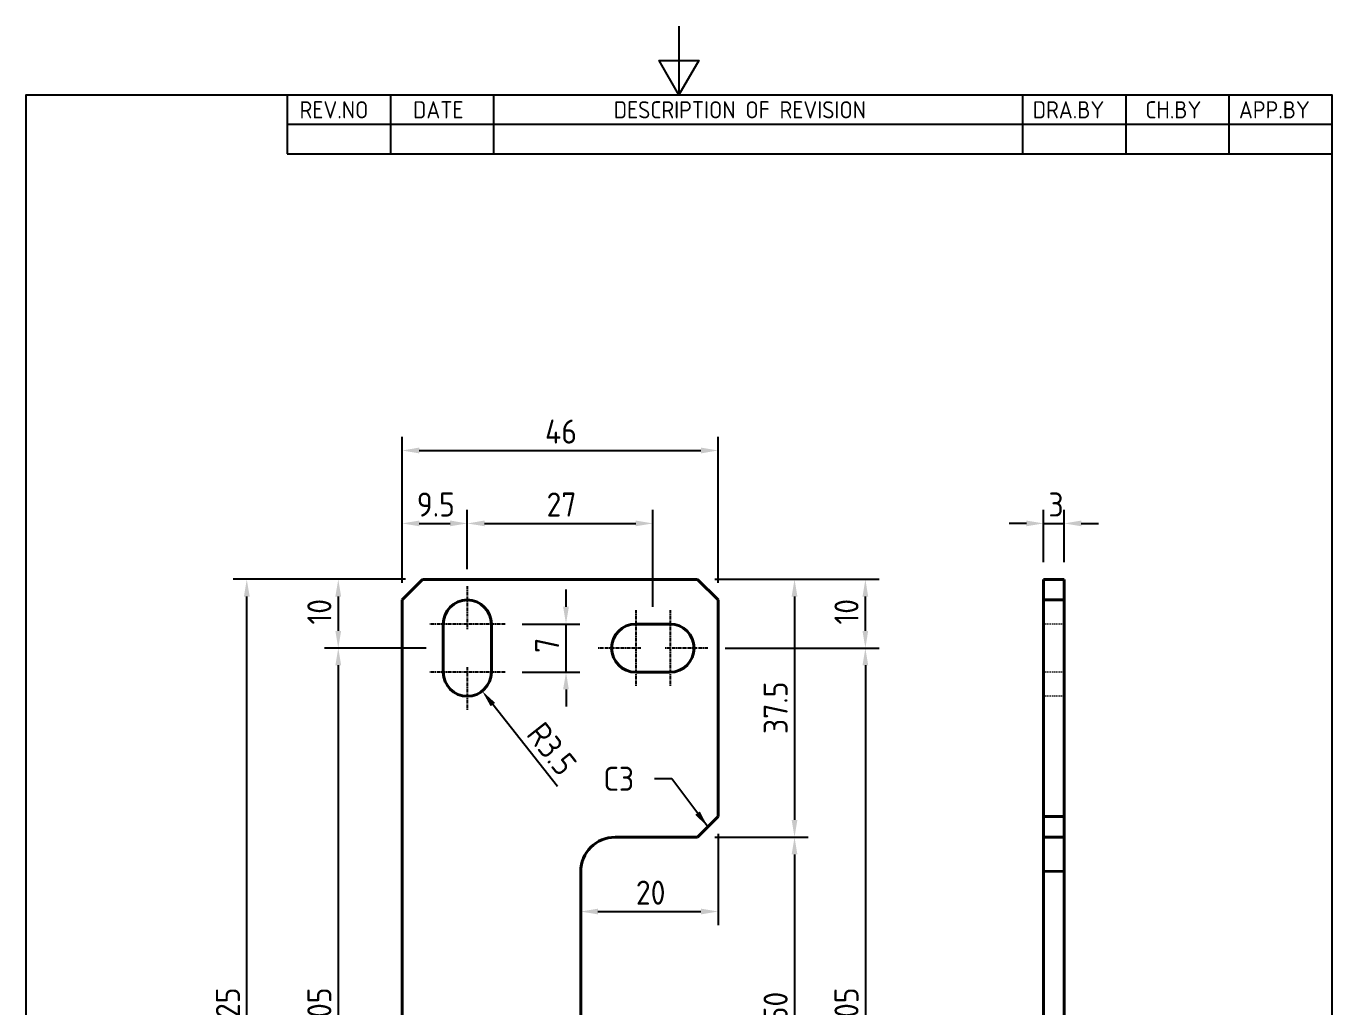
# Model space of a CAD drawing. Header units: millimetres. Extents: x 0 to 210, y 0 to 297.
# Drawn here: x 10 to 200, y 154.4 to 297 of the extents above; entities that cross this region are included whole.
import ezdxf

# ---------------------------------------------------------------- set-up
doc = ezdxf.new("R2010")
doc.units = ezdxf.units.MM
doc.linetypes.add('CHAIN', pattern=[0.7087, 0.4724, -0.0591, 0.1181, -0.0591])
doc.linetypes.add('DASHED', pattern=[0.2067, 0.1654, -0.0413])
doc.layers.get('0').update_dxf_attribs({"color": 3, "lineweight": 25, "true_color": 0x00ff00})
for name, color, linetype, lineweight, true_color in [('가려진 것(ISO)', 2, 'DASHED', 18, 0xffff00), ('가시적인 것(ISO)', 3, 'Continuous', 40, 0x00ff00), ('가시적인 좁은 것(ISO)', 3, 'Continuous', 35, 0x00ff00), ('기호(ISO)', 5, 'Continuous', 25, 0x0000ff), ('중심 표식(ISO)', 1, 'Continuous', 25, 0xff0000), ('치수(ISO)', 2, 'Continuous', 25, 0xffff00)]:
    doc.layers.add(name, color=color, linetype=linetype, lineweight=lineweight, true_color=true_color)
doc.layers.add('경계(ISO)', color=7, linetype='Continuous', lineweight=25)
doc.styles.add('ISO ProportionalPSTEK', font='isocp.shx')
doc.styles.add('치수 텍스트_PSTEK_POSCO', font='isocp.shx')
doc.dimstyles.new('치수_PSTEK_POSCO', dxfattribs={"dimtxt": 3.5, "dimasz": 2.5, "dimexe": 2, "dimexo": 2.5, "dimgap": 1, "dimtad": 1, "dimrnd": 1e-08, "dimdsep": 46, "dimtxsty": '치수 텍스트_PSTEK_POSCO', "dimcen": 0.09, "dimdle": 10, "dimclrd": 7, "dimclre": 7, "dimclrt": 2, "dimadec": 1, "dimazin": 2, "dimtfac": 1, "dimtmove": 0, "dimatfit": 3, "dimfxl": 1, "dimtolj": 1, "dimlwd": -1, "dimlwe": -1, "dimarcsym": 0})
doc.dimstyles.new('치수_PSTEK_POSCO$7', dxfattribs={"dimtxt": 3.5, "dimasz": 2.5, "dimexe": 2, "dimexo": 2.5, "dimgap": 1, "dimtad": 1, "dimrnd": 1e-08, "dimdsep": 46, "dimtxsty": '치수 텍스트_PSTEK_POSCO', "dimcen": 0.09, "dimdle": 10, "dimclrd": 7, "dimclre": 7, "dimclrt": 2, "dimadec": 1, "dimazin": 2, "dimtfac": 1, "dimtmove": 0, "dimatfit": 3, "dimfxl": 1, "dimtolj": 1, "dimlwd": -1, "dimlwe": -1, "dimarcsym": 0})

# ---------------------------------------------------------------- blocks, each defined once
blk = doc.blocks.new('경계 Default Border')
at = {"layer": '경계(ISO)', "flags": 128}
for points in [[(105, 297), (105, 287), (102.11, 292), (107.89, 292), (105, 287)], [(10, 10), (10, 287), (200, 287), (200, 10), (10, 10)]]:
    blk.add_lwpolyline(points, dxfattribs=at)
blk = doc.blocks.new('리비전 내역')
at = {"layer": '기호(ISO)'}
for p, q in [((48, 287), (200, 287)), ((48, 287), (48, 282.72)), ((63, 287), (63, 282.72)), ((78, 287), (78, 282.72)), ((155, 287), (155, 282.72)), ((170, 287), (170, 282.72)), ((185, 287), (185, 282.72)), ((200, 287), (200, 282.72)), ((48, 282.72), (200, 282.72)), ((48, 282.72), (48, 278.44)), ((63, 282.72), (63, 278.44)), ((78, 282.72), (78, 278.44)), ((155, 282.72), (155, 278.44)), ((170, 282.72), (170, 278.44)), ((185, 282.72), (185, 278.44)), ((200, 282.72), (200, 278.44)), ((48, 278.44), (200, 278.44))]:
    blk.add_line(p, q, dxfattribs=at)
at = {"layer": '기호(ISO)', "color": 2, "true_color": 0xffff00, "char_height": 2.5, "attachment_point": 7, "style": 'ISO ProportionalPSTEK'}
for s, insert in [('REV.NO', (49.79, 283.58)), ('DATE', (66.31, 283.58)), ('DESCRIPTION OF REVISION', (95.51, 283.58)), ('DRA.BY', (156.48, 283.58)), ('CH.BY', (172.86, 283.58)), ('APP.BY', (186.48, 283.58))]:
    blk.add_mtext(s, dxfattribs=dict(at, insert=insert))
blk = doc.blocks.new('*D22')
at = {"layer": 'Defpoints', "color": 0, "transparency": 16777216}
for p in [(67.7, 216.54), (55.42, 206.54), (70.7, 206.54)]:
    blk.add_point(p, dxfattribs=at)
at = {"layer": '치수(ISO)', "color": 7, "transparency": 16777216}
for p, q in [((65.2, 216.54), (53.42, 216.54)), ((55.42, 214.04), (55.42, 209.04)), ((68.2, 206.54), (53.42, 206.54))]:
    blk.add_line(p, q, dxfattribs=at)
for points in [[(55, 214.04), (55.84, 214.04), (55.42, 216.54)], [(55, 209.04), (55.84, 209.04), (55.42, 206.54)]]:
    blk.add_solid(points, dxfattribs=at)
at = {"layer": '치수(ISO)', "color": 2, "transparency": 16777216, "insert": (52.67, 209.96), "char_height": 3.5, "attachment_point": 4, "rotation": 90, "style": '치수 텍스트_PSTEK_POSCO'}
blk.add_mtext('\\A1;10', dxfattribs=at)
blk = doc.blocks.new('*D23')
at = {"layer": 'Defpoints', "color": 0, "transparency": 16777216}
for p in [(70.7, 206.54), (55.42, 101.54), (70.7, 101.54)]:
    blk.add_point(p, dxfattribs=at)
at = {"layer": '치수(ISO)', "color": 7, "transparency": 16777216}
for p, q in [((68.2, 206.54), (53.42, 206.54)), ((55.42, 204.04), (55.42, 104.04)), ((68.2, 101.54), (53.42, 101.54))]:
    blk.add_line(p, q, dxfattribs=at)
for points in [[(55, 204.04), (55.84, 204.04), (55.42, 206.54)], [(55, 104.04), (55.84, 104.04), (55.42, 101.54)]]:
    blk.add_solid(points, dxfattribs=at)
at = {"layer": '치수(ISO)', "color": 2, "transparency": 16777216, "insert": (52.67, 151.16), "char_height": 3.5, "attachment_point": 4, "rotation": 90, "style": '치수 텍스트_PSTEK_POSCO'}
blk.add_mtext('\\A1;105', dxfattribs=at)
blk = doc.blocks.new('*D24')
at = {"layer": 'Defpoints', "color": 0, "transparency": 16777216}
for p in [(42.11, 216.54), (67.7, 216.54), (67.7, 91.54)]:
    blk.add_point(p, dxfattribs=at)
at = {"layer": '치수(ISO)', "color": 7, "transparency": 16777216}
for p, q in [((65.2, 216.54), (40.11, 216.54)), ((42.11, 94.04), (42.11, 214.04)), ((65.2, 91.54), (40.11, 91.54))]:
    blk.add_line(p, q, dxfattribs=at)
for points in [[(41.69, 214.04), (42.53, 214.04), (42.11, 216.54)], [(41.69, 94.04), (42.53, 94.04), (42.11, 91.54)]]:
    blk.add_solid(points, dxfattribs=at)
at = {"layer": '치수(ISO)', "color": 2, "transparency": 16777216, "insert": (39.36, 151.16), "char_height": 3.5, "attachment_point": 4, "rotation": 90, "style": '치수 텍스트_PSTEK_POSCO'}
blk.add_mtext('\\A1;125', dxfattribs=at)
blk = doc.blocks.new('*D25')
at = {"layer": 'Defpoints', "color": 0, "transparency": 16777216}
for p in [(74.2, 224.67), (74.2, 215.54), (64.7, 213.54)]:
    blk.add_point(p, dxfattribs=at)
at = {"layer": '치수(ISO)', "color": 7, "transparency": 16777216}
for p, q in [((64.7, 216.04), (64.7, 226.67)), ((74.2, 218.04), (74.2, 226.67)), ((67.2, 224.67), (71.7, 224.67))]:
    blk.add_line(p, q, dxfattribs=at)
for points in [[(67.2, 225.09), (67.2, 224.26), (64.7, 224.67)], [(71.7, 225.09), (71.7, 224.26), (74.2, 224.67)]]:
    blk.add_solid(points, dxfattribs=at)
at = {"layer": '치수(ISO)', "color": 2, "transparency": 16777216, "insert": (66.85, 227.42), "char_height": 3.5, "attachment_point": 4, "style": '치수 텍스트_PSTEK_POSCO'}
blk.add_mtext('\\A1;9.5', dxfattribs=at)
blk = doc.blocks.new('*D26')
at = {"layer": 'Defpoints', "color": 0, "transparency": 16777216}
for p in [(101.2, 224.67), (74.2, 215.54), (101.2, 210.04)]:
    blk.add_point(p, dxfattribs=at)
at = {"layer": '치수(ISO)', "color": 7, "transparency": 16777216}
for p, q in [((74.2, 218.04), (74.2, 226.67)), ((101.2, 212.54), (101.2, 226.67)), ((76.7, 224.67), (98.7, 224.67))]:
    blk.add_line(p, q, dxfattribs=at)
for points in [[(76.7, 225.09), (76.7, 224.26), (74.2, 224.67)], [(98.7, 225.09), (98.7, 224.26), (101.2, 224.67)]]:
    blk.add_solid(points, dxfattribs=at)
at = {"layer": '치수(ISO)', "color": 2, "transparency": 16777216, "insert": (85.73, 227.42), "char_height": 3.5, "attachment_point": 4, "style": '치수 텍스트_PSTEK_POSCO'}
blk.add_mtext('\\A1;27', dxfattribs=at)
blk = doc.blocks.new('*D27')
at = {"layer": 'Defpoints', "color": 0, "transparency": 16777216}
for p in [(110.7, 235.28), (64.7, 213.54), (110.7, 213.54)]:
    blk.add_point(p, dxfattribs=at)
at = {"layer": '치수(ISO)', "color": 7, "transparency": 16777216}
for p, q in [((64.7, 216.04), (64.7, 237.28)), ((110.7, 216.04), (110.7, 237.28)), ((67.2, 235.28), (108.2, 235.28))]:
    blk.add_line(p, q, dxfattribs=at)
for points in [[(67.2, 235.7), (67.2, 234.86), (64.7, 235.28)], [(108.2, 235.7), (108.2, 234.86), (110.7, 235.28)]]:
    blk.add_solid(points, dxfattribs=at)
at = {"layer": '치수(ISO)', "color": 2, "transparency": 16777216, "insert": (85.51, 238.03), "char_height": 3.5, "attachment_point": 4, "style": '치수 텍스트_PSTEK_POSCO'}
blk.add_mtext('\\A1;46', dxfattribs=at)
blk = doc.blocks.new('*D28')
at = {"layer": 'Defpoints', "color": 0, "transparency": 16777216}
for p in [(107.7, 216.54), (132.12, 216.54), (109.2, 206.54)]:
    blk.add_point(p, dxfattribs=at)
at = {"layer": '치수(ISO)', "color": 7, "transparency": 16777216}
for p, q in [((110.2, 216.54), (134.12, 216.54)), ((132.12, 209.04), (132.12, 214.04)), ((111.7, 206.54), (134.12, 206.54))]:
    blk.add_line(p, q, dxfattribs=at)
for points in [[(131.7, 214.04), (132.53, 214.04), (132.12, 216.54)], [(131.7, 209.04), (132.53, 209.04), (132.12, 206.54)]]:
    blk.add_solid(points, dxfattribs=at)
at = {"layer": '치수(ISO)', "color": 2, "transparency": 16777216, "insert": (129.37, 209.96), "char_height": 3.5, "attachment_point": 4, "rotation": 90, "style": '치수 텍스트_PSTEK_POSCO'}
blk.add_mtext('\\A1;10', dxfattribs=at)
blk = doc.blocks.new('*D29')
at = {"layer": 'Defpoints', "color": 0, "transparency": 16777216}
for p in [(109.2, 206.54), (109.2, 101.54), (132.12, 101.54)]:
    blk.add_point(p, dxfattribs=at)
at = {"layer": '치수(ISO)', "color": 7, "transparency": 16777216}
for p, q in [((111.7, 206.54), (134.12, 206.54)), ((132.12, 204.04), (132.12, 104.04)), ((111.7, 101.54), (134.12, 101.54))]:
    blk.add_line(p, q, dxfattribs=at)
for points in [[(131.7, 204.04), (132.53, 204.04), (132.12, 206.54)], [(131.7, 104.04), (132.53, 104.04), (132.12, 101.54)]]:
    blk.add_solid(points, dxfattribs=at)
at = {"layer": '치수(ISO)', "color": 2, "transparency": 16777216, "insert": (129.37, 151.16), "char_height": 3.5, "attachment_point": 4, "rotation": 90, "style": '치수 텍스트_PSTEK_POSCO'}
blk.add_mtext('\\A1;105', dxfattribs=at)
blk = doc.blocks.new('*D30')
at = {"layer": 'Defpoints', "color": 0, "transparency": 16777216}
for p in [(107.7, 216.54), (107.7, 179.04), (121.81, 179.04)]:
    blk.add_point(p, dxfattribs=at)
at = {"layer": '치수(ISO)', "color": 7, "transparency": 16777216}
for p, q in [((110.2, 216.54), (123.81, 216.54)), ((121.81, 214.04), (121.81, 181.54)), ((110.2, 179.04), (123.81, 179.04))]:
    blk.add_line(p, q, dxfattribs=at)
for points in [[(121.39, 214.04), (122.23, 214.04), (121.81, 216.54)], [(121.39, 181.54), (122.23, 181.54), (121.81, 179.04)]]:
    blk.add_solid(points, dxfattribs=at)
at = {"layer": '치수(ISO)', "color": 2, "transparency": 16777216, "insert": (119.06, 194.04), "char_height": 3.5, "attachment_point": 4, "rotation": 90, "style": '치수 텍스트_PSTEK_POSCO'}
blk.add_mtext('\\A1;37.5', dxfattribs=at)
blk = doc.blocks.new('*D31')
at = {"layer": 'Defpoints', "color": 0, "transparency": 16777216}
for p in [(107.7, 179.04), (107.7, 129.04), (121.81, 129.04)]:
    blk.add_point(p, dxfattribs=at)
at = {"layer": '치수(ISO)', "color": 7, "transparency": 16777216}
for p, q in [((110.2, 179.04), (123.81, 179.04)), ((121.81, 176.54), (121.81, 131.54)), ((110.2, 129.04), (123.81, 129.04))]:
    blk.add_line(p, q, dxfattribs=at)
for points in [[(121.39, 176.54), (122.23, 176.54), (121.81, 179.04)], [(121.39, 131.54), (122.23, 131.54), (121.81, 129.04)]]:
    blk.add_solid(points, dxfattribs=at)
at = {"layer": '치수(ISO)', "color": 2, "transparency": 16777216, "insert": (119.06, 152.11), "char_height": 3.5, "attachment_point": 4, "rotation": 90, "style": '치수 텍스트_PSTEK_POSCO'}
blk.add_mtext('\\A1;50', dxfattribs=at)
blk = doc.blocks.new('*D33')
at = {"layer": 'Defpoints', "color": 0, "transparency": 16777216}
for p in [(79.7, 210.04), (88.56, 210.04), (79.7, 203.04)]:
    blk.add_point(p, dxfattribs=at)
at = {"layer": '치수(ISO)', "color": 7, "transparency": 16777216}
for p, q in [((88.56, 212.54), (88.56, 215.04)), ((82.2, 210.04), (90.56, 210.04)), ((88.56, 203.04), (88.56, 210.04)), ((82.2, 203.04), (90.56, 203.04)), ((88.56, 200.54), (88.56, 198.04))]:
    blk.add_line(p, q, dxfattribs=at)
for points in [[(88.14, 212.54), (88.97, 212.54), (88.56, 210.04)], [(88.14, 200.54), (88.97, 200.54), (88.56, 203.04)]]:
    blk.add_solid(points, dxfattribs=at)
at = {"layer": '치수(ISO)', "color": 2, "transparency": 16777216, "insert": (85.81, 205.84), "char_height": 3.5, "attachment_point": 4, "rotation": 90, "style": '치수 텍스트_PSTEK_POSCO'}
blk.add_mtext('\\A1;7', dxfattribs=at)
blk = doc.blocks.new('*D34')
at = {"layer": 'Defpoints', "color": 0, "transparency": 16777216}
for p in [(74.2, 203.04), (76.36, 200.29)]:
    blk.add_point(p, dxfattribs=at)
at = {"layer": '치수(ISO)', "color": 7, "transparency": 16777216}
blk.add_line((87.33, 186.39), (77.91, 198.33), dxfattribs=at)
blk.add_solid([(78.24, 198.58), (77.59, 198.07), (76.36, 200.29)], dxfattribs=at)
at = {"layer": '치수(ISO)', "color": 2, "transparency": 16777216, "insert": (84.01, 195.04), "char_height": 3.5, "attachment_point": 4, "rotation": 308.2548, "style": '치수 텍스트_PSTEK_POSCO'}
blk.add_mtext('\\A1;R3.5', dxfattribs=at)
blk = doc.blocks.new('*D36')
at = {"layer": 'Defpoints', "color": 0, "transparency": 16777216}
for p in [(161.04, 224.67), (158.04, 216.54), (161.04, 216.54)]:
    blk.add_point(p, dxfattribs=at)
at = {"layer": '치수(ISO)', "color": 7, "transparency": 16777216}
for p, q in [((158.04, 219.04), (158.04, 226.67)), ((161.04, 219.04), (161.04, 226.67)), ((155.54, 224.67), (153.04, 224.67)), ((158.04, 224.67), (161.04, 224.67)), ((163.54, 224.67), (166.04, 224.67))]:
    blk.add_line(p, q, dxfattribs=at)
for points in [[(155.54, 225.09), (155.54, 224.26), (158.04, 224.67)], [(163.54, 225.09), (163.54, 224.26), (161.04, 224.67)]]:
    blk.add_solid(points, dxfattribs=at)
at = {"layer": '치수(ISO)', "color": 2, "transparency": 16777216, "insert": (158.76, 227.42), "char_height": 3.5, "attachment_point": 4, "style": '치수 텍스트_PSTEK_POSCO'}
blk.add_mtext('\\A1;3', dxfattribs=at)
blk = doc.blocks.new('*D37')
at = {"layer": 'Defpoints', "color": 0, "transparency": 16777216}
for p in [(110.7, 182.04), (90.7, 168.22), (110.7, 168.22)]:
    blk.add_point(p, dxfattribs=at)
at = {"layer": '치수(ISO)', "color": 7, "transparency": 16777216}
for p, q in [((110.7, 179.54), (110.7, 166.22)), ((93.2, 168.22), (108.2, 168.22))]:
    blk.add_line(p, q, dxfattribs=at)
for points in [[(93.2, 168.64), (93.2, 167.81), (90.7, 168.22)], [(108.2, 168.64), (108.2, 167.81), (110.7, 168.22)]]:
    blk.add_solid(points, dxfattribs=at)
at = {"layer": '치수(ISO)', "color": 2, "transparency": 16777216, "insert": (98.73, 170.97), "char_height": 3.5, "attachment_point": 4, "style": '치수 텍스트_PSTEK_POSCO'}
blk.add_mtext('\\A1;20', dxfattribs=at)

msp = doc.modelspace()

# ---------------------------------------------------------------- linework, layer by layer
at = {"layer": '가려진 것(ISO)'}
for p, q in [((161.035, 210.037), (158.035, 210.037)), ((161.035, 203.037), (158.035, 203.037)), ((161.035, 199.537), (158.035, 199.537))]:
    msp.add_line(p, q, dxfattribs=at)
at = {"layer": '가시적인 것(ISO)'}
for p, q in [((64.698, 213.537), (67.698, 216.537)), ((107.698, 216.537), (67.698, 216.537)), ((107.698, 216.537), (110.698, 213.537)), ((158.035, 216.537), (158.035, 213.537)), ((161.035, 216.537), (158.035, 216.537)), ((161.035, 213.537), (161.035, 216.537)), ((64.698, 213.537), (64.698, 94.537)), ((110.698, 182.037), (110.698, 213.537)), ((158.035, 182.037), (158.035, 213.537)), ((158.035, 213.537), (161.035, 213.537)), ((161.035, 213.537), (161.035, 182.037)), ((70.698, 203.037), (70.698, 210.037)), ((77.698, 210.037), (77.698, 203.037)), ((98.698, 210.037), (103.698, 210.037)), ((103.698, 203.037), (98.698, 203.037)), ((110.698, 182.037), (107.698, 179.037)), ((161.035, 182.037), (158.035, 182.037)), ((158.035, 182.037), (158.035, 179.037)), ((161.035, 179.037), (161.035, 182.037)), ((95.698, 179.037), (107.698, 179.037)), ((158.035, 179.037), (161.035, 179.037)), ((158.035, 174.037), (158.035, 179.037)), ((161.035, 179.037), (161.035, 174.037)), ((90.698, 134.037), (90.698, 174.037)), ((158.035, 134.037), (158.035, 174.037)), ((161.035, 174.037), (161.035, 134.037))]:
    msp.add_line(p, q, dxfattribs=at)
for centre, radius, start, end in [((74.198, 210.037), 3.5, 0, 180), ((98.698, 206.537), 3.5, 90, 270), ((103.698, 206.537), 3.5, 270, 90), ((74.198, 203.037), 3.5, 180, 0), ((95.698, 174.037), 5, 90, 180)]:
    msp.add_arc(centre, radius, start, end, dxfattribs=at)
at = {"layer": '가시적인 좁은 것(ISO)'}
msp.add_line((161.035, 174.037), (158.035, 174.037), dxfattribs=at)
at = {"layer": '중심 표식(ISO)', "linetype": 'CHAIN'}
for p, q in [((74.198, 215.537), (74.198, 209.287)), ((98.698, 212.037), (98.698, 201.037)), ((103.698, 212.037), (103.698, 201.037)), ((79.698, 210.037), (68.698, 210.037)), ((99.448, 206.537), (93.198, 206.537)), ((109.198, 206.537), (102.948, 206.537)), ((74.198, 203.787), (74.198, 197.537)), ((79.698, 203.037), (68.698, 203.037))]:
    msp.add_line(p, q, dxfattribs=at)

# ---------------------------------------------------------------- block references
msp.add_blockref('경계 Default Border', (0, 0))
at = {"layer": '기호(ISO)'}
msp.add_blockref('리비전 내역', (0, 0), dxfattribs=at)

# ---------------------------------------------------------------- texts
at = {"layer": '기호(ISO)', "color": 2, "true_color": 0xffff00, "insert": (93.998, 187.53), "char_height": 3.5, "attachment_point": 4, "style": '치수 텍스트_PSTEK_POSCO'}
msp.add_mtext('{C3}', dxfattribs=at)

# ---------------------------------------------------------------- dimensions: what is measured, and where the dimension line sits
at = {"layer": '치수(ISO)', "color": 7}
for base, p1, p2, angle, override, picture, middle in [((110.698, 235.279), (64.698, 213.537), (110.698, 213.537), 180, {"dimdec": 2, "dimtp": 0, "dimtm": 0, "dimtdec": 2, "dimtofl": 0, "dimatfit": 1}, '*D27', (87.698, 235.279)), ((74.198, 224.672), (64.698, 213.537), (74.198, 215.537), 180, {"dimdec": 2, "dimtp": 0, "dimtm": 0, "dimtdec": 2, "dimtofl": 0, "dimatfit": 1}, '*D25', (69.448, 224.672)), ((101.198, 224.672), (74.198, 215.537), (101.198, 210.037), 180, {"dimdec": 2, "dimtp": 0, "dimtm": 0, "dimtdec": 2, "dimtofl": 0, "dimatfit": 1}, '*D26', (87.698, 224.672)), ((161.035, 224.672), (158.035, 216.537), (161.035, 216.537), 180, {"dimdec": 2, "dimtp": 0, "dimtm": 0, "dimtdec": 2, "dimtofl": 1, "dimatfit": 1}, '*D36', (159.535, 224.672)), ((42.111, 216.537), (67.698, 91.537), (67.698, 216.537), 270, {"dimdec": 2, "dimtp": 0, "dimtm": 0, "dimtdec": 2, "dimtofl": 0, "dimatfit": 1}, '*D24', (42.111, 154.037)), ((55.421, 206.537), (67.698, 216.537), (70.698, 206.537), 90, {"dimdec": 2, "dimtp": 0, "dimtm": 0, "dimtdec": 2, "dimtofl": 0, "dimatfit": 1}, '*D22', (55.421, 211.537)), ((88.556, 210.037), (79.698, 203.037), (79.698, 210.037), 90, {"dimdec": 2, "dimtp": 0, "dimtm": 0, "dimtdec": 2, "dimtofl": 1, "dimatfit": 1}, '*D33', (88.556, 206.537)), ((132.116, 216.537), (109.198, 206.537), (107.698, 216.537), 90, {"dimdec": 2, "dimtp": 0, "dimtm": 0, "dimtdec": 2, "dimtofl": 0, "dimatfit": 1}, '*D28', (132.116, 211.537)), ((121.809, 179.037), (107.698, 216.537), (107.698, 179.037), 90, {"dimdec": 2, "dimtp": 0, "dimtm": 0, "dimtdec": 2, "dimtofl": 0, "dimatfit": 1}, '*D30', (121.809, 197.787)), ((55.421, 101.537), (70.698, 206.537), (70.698, 101.537), 90, {"dimdec": 2, "dimtp": 0, "dimtm": 0, "dimtdec": 2, "dimtofl": 0, "dimatfit": 1}, '*D23', (55.421, 154.037)), ((132.116, 101.537), (109.198, 206.537), (109.198, 101.537), 90, {"dimdec": 2, "dimtp": 0, "dimtm": 0, "dimtdec": 2, "dimtofl": 0, "dimatfit": 1}, '*D29', (132.116, 154.037)), ((121.809, 129.037), (107.698, 179.037), (107.698, 129.037), 270, {"dimdec": 2, "dimtp": 0, "dimtm": 0, "dimtdec": 2, "dimtofl": 0, "dimatfit": 1}, '*D31', (121.809, 154.037))]:
    dim = msp.add_linear_dim(base=base, p1=p1, p2=p2, angle=angle, dimstyle='치수_PSTEK_POSCO', override=override, dxfattribs=at)
    dim.commit()
    dim.dimension.update_dxf_attribs({"geometry": picture, "text_midpoint": middle, "dimtype": 160})
dim = msp.add_radius_dim(center=(74.198, 203.037), mpoint=(76.365, 200.289), dimstyle='치수_PSTEK_POSCO', override={"dimdec": 2, "dimcen": 0, "dimtp": 0, "dimtm": 0, "dimtdec": 2, "dimtofl": 0}, dxfattribs=at)
dim.commit()
dim.dimension.update_dxf_attribs({"geometry": '*D34', "text_midpoint": (84.278, 190.253), "dimtype": 164})
dim = msp.add_linear_dim(base=(110.698, 168.222), p1=(90.698, 168.222), p2=(110.698, 182.037), dimstyle='치수_PSTEK_POSCO', override={"dimdec": 2, "dimse1": 1, "dimtp": 0, "dimtm": 0, "dimtdec": 2, "dimtofl": 0, "dimatfit": 1}, dxfattribs=at)
dim.commit()
dim.dimension.update_dxf_attribs({"geometry": '*D37', "text_midpoint": (100.698, 168.222), "dimtype": 160})

# ---------------------------------------------------------------- leaders
at = {"layer": '기호(ISO)', "color": 7, "annotation_type": 0, "has_hookline": 1, "hookline_direction": 1, "text_width": 4.158}
msp.add_leader([(109.198, 180.537), (103.946, 187.53), (101.446, 187.53)], dimstyle='치수_PSTEK_POSCO$7', override={"dimtad": 0}, dxfattribs=at)

doc.saveas('drawing.dxf')
